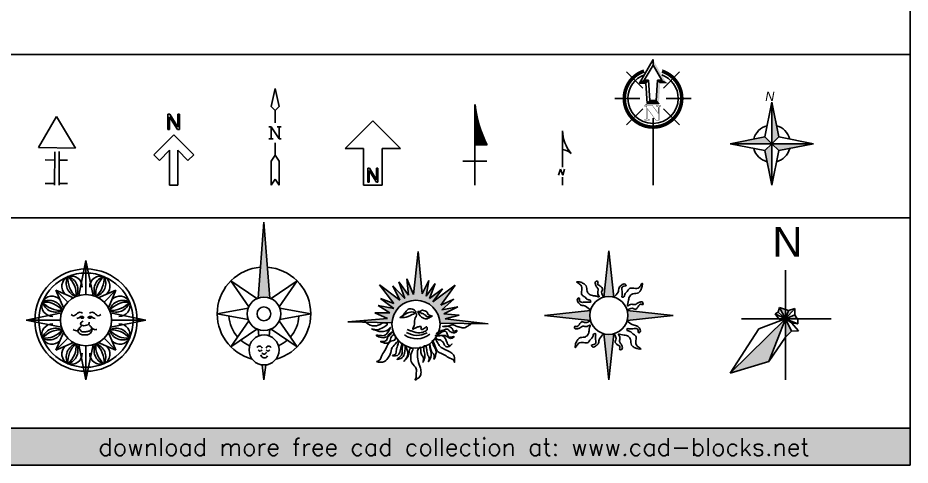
# Model space of a CAD drawing. Header units: millimetres. Extents: x -83831 to -20235, y 785757 to 814646.
# Drawn here: x -45075 to -20235, y 785757 to 798218 of the extents above; entities that cross this region are included whole.
import ezdxf
from ezdxf.enums import TextEntityAlignment as Align

# ---------------------------------------------------------------- set-up
doc = ezdxf.new("R2010")
doc.units = ezdxf.units.MM
doc.layers.add('www.cad-blocks.net', color=7, linetype='Continuous')
doc.styles.get("Standard").update_dxf_attribs({"font": 'arial.ttf'})
doc.styles.add('STYLE1', font='', dxfattribs={"width": 1.5, "height": 0.45})
doc.styles.get('STYLE1').set_extended_font_data('Brush Script MT', italic=True)

# ---------------------------------------------------------------- blocks, each defined once
blk = doc.blocks.new('A$C40D865EA')
at = {"lineweight": -3}
for p, q in [((5084, 19198), (0, 10503)), ((10338, 10333), (5084, 19198)), ((0, 10503), (10338, 10333)), ((4576, 9317), (4519, 0)), ((5818, 9430), (5818, 0)), ((1864, 7058), (4562, 7034)), ((5818, 7023), (8135, 7002)), ((1864, 508), (4522, 508)), ((5818, 508), (8135, 508))]:
    blk.add_line(p, q, dxfattribs=at)
blk = doc.blocks.new('A$C05C83275')
at = {"linetype": 'ByBlock'}
for p, q in [((4470, 19823), (3953, 19823)), ((3953, 19823), (3953, 15517)), ((4401, 15517), (4401, 19116)), ((4401, 19116), (6657, 15517)), ((6726, 16223), (4470, 19823)), ((7173, 19823), (6726, 19823)), ((6726, 19823), (6726, 16223)), ((7173, 15517), (7173, 19823)), ((3953, 15517), (4401, 15517)), ((6657, 15517), (7173, 15517)), ((5568, 14062), (0, 8494)), ((11137, 8494), (5568, 14062)), ((0, 8494), (1591, 6903)), ((1591, 6903), (4443, 9756)), ((4443, 9756), (4443, 0)), ((6693, 9756), (6693, 0)), ((6693, 9756), (9546, 6903)), ((9546, 6903), (11137, 8494)), ((4443, 0), (6693, 0))]:
    blk.add_line(p, q, dxfattribs=at)
blk = doc.blocks.new('A$C175A6F47')
at = {"linetype": 'ByBlock'}
for p, q in [((1687, 27000), (562, 21937)), ((1687, 27000), (2812, 21937)), ((562, 21937), (1687, 20812)), ((2812, 21937), (1687, 20812)), ((1687, 20812), (1687, 17437)), ((562, 16312), (0, 16312)), ((562, 12937), (562, 16312)), ((562, 16312), (2812, 12937)), ((2250, 16312), (3375, 16312)), ((2812, 12937), (2812, 16312)), ((0, 12937), (1125, 12937)), ((2812, 12937), (3375, 12937)), ((1687, 11812), (1687, 8437)), ((1687, 8437), (562, 6750)), ((1687, 8437), (2812, 6750)), ((562, 6750), (562, 0)), ((2812, 6750), (2812, 0)), ((562, 0), (1687, 1687)), ((2812, 0), (1687, 1687))]:
    blk.add_line(p, q, dxfattribs=at)
blk = doc.blocks.new('A$C70415684')
at = {"linetype": 'ByBlock'}
for p, q in [((7714, 18000), (0, 10286)), ((15429, 10286), (7714, 18000)), ((0, 10286), (5143, 10286)), ((5143, 10286), (5143, 0)), ((10286, 0), (10286, 10286)), ((10286, 10286), (15429, 10286)), ((6738, 4745), (6278, 4745)), ((6278, 4745), (6278, 918)), ((6676, 918), (6676, 4117)), ((6676, 4117), (8682, 918)), ((8743, 1546), (6738, 4745)), ((9141, 4745), (8743, 4745)), ((8743, 4745), (8743, 1546)), ((9141, 918), (9141, 4745)), ((5143, 0), (10286, 0)), ((6278, 918), (6676, 918)), ((8682, 918), (9141, 918))]:
    blk.add_line(p, q, dxfattribs=at)
blk = doc.blocks.new('A$C27C11662')
at = {"linetype": 'ByBlock'}
for p, q in [((3375, 22500), (3375, 0)), ((3433, 22365), (3448, 22365)), ((3433, 22185), (3469, 22185)), ((3433, 22005), (3491, 22005)), ((3433, 21825), (3514, 21825)), ((3433, 21645), (3538, 21645)), ((3433, 21465), (3563, 21465)), ((3433, 21285), (3589, 21285)), ((3433, 21105), (3616, 21105)), ((3433, 20925), (3644, 20925)), ((3433, 20745), (3673, 20745)), ((3433, 20565), (3703, 20565)), ((3433, 20385), (3735, 20385)), ((3433, 20205), (3767, 20205)), ((3433, 20025), (3800, 20025)), ((3433, 19845), (3835, 19845)), ((3433, 19665), (3870, 19665)), ((3433, 19485), (3906, 19485)), ((3433, 19305), (3944, 19305)), ((3433, 19125), (3983, 19125)), ((3433, 18945), (4022, 18945)), ((3433, 18765), (4063, 18765)), ((3433, 18585), (4105, 18585)), ((3433, 18405), (4148, 18405)), ((3433, 18225), (4192, 18225)), ((3433, 18045), (4237, 18045)), ((3433, 17865), (4284, 17865)), ((3433, 17685), (4331, 17685)), ((3433, 17505), (4380, 17505)), ((3433, 17325), (4429, 17325)), ((3433, 17145), (4480, 17145)), ((3433, 16965), (4532, 16965)), ((3433, 16785), (4585, 16785)), ((3433, 16605), (4639, 16605)), ((3433, 16425), (4694, 16425)), ((3433, 16245), (4751, 16245)), ((3433, 16065), (4808, 16065)), ((3433, 15885), (4867, 15885)), ((3433, 15705), (4927, 15705)), ((3433, 15525), (4988, 15525)), ((3433, 15345), (5051, 15345)), ((3433, 15165), (5114, 15165)), ((3433, 14985), (5179, 14985)), ((3433, 14805), (5245, 14805)), ((3433, 14625), (5312, 14625)), ((3433, 14445), (5380, 14445)), ((3433, 14265), (5450, 14265)), ((3433, 14085), (5521, 14085)), ((3433, 13905), (5593, 13905)), ((3433, 13725), (5666, 13725)), ((3433, 13545), (5741, 13545)), ((3433, 13365), (5817, 13365)), ((3433, 13185), (5894, 13185)), ((3433, 13005), (5973, 13005)), ((3433, 12825), (6052, 12825)), ((3433, 12645), (6133, 12645)), ((3433, 12465), (6216, 12465)), ((3433, 12285), (6300, 12285)), ((3433, 12105), (6385, 12105)), ((3433, 11925), (6471, 11925)), ((3433, 11745), (6559, 11745)), ((3433, 11565), (6649, 11565)), ((3433, 11385), (6739, 11385)), ((6808, 11250), (3433, 11250)), ((6750, 6750), (0, 6750))]:
    blk.add_line(p, q, dxfattribs=at)
blk.add_arc((35496, 25987), 32252, 186.20777, 207.19072, dxfattribs=at)
blk = doc.blocks.new('A$C1E8243FC')
at = {"linetype": 'ByBlock'}
for p, q in [((1125, 5063), (1125, 15188)), ((0, 2813), (562, 4500)), ((562, 4500), (1189, 2813)), ((1189, 2813), (1687, 4500)), ((1125, 2250), (1125, 0))]:
    blk.add_line(p, q, dxfattribs=at)
for centre, radius, start, end in [((11361, 15443), 10240, 181.42807, 219.83693), ((606, 5753), 4262, 47.25642, 81.77515)]:
    blk.add_arc(centre, radius, start, end, dxfattribs=at)
blk = doc.blocks.new('A$C28902BE3')
at = {"lineweight": -3}
for p, q in [((16637, 33274), (14645, 23483)), ((16637, 33274), (18630, 23483)), ((16637, 23768), (16637, 33274)), ((11595, 21679), (8297, 24977)), ((8297, 24977), (13205, 22887)), ((8297, 24977), (10387, 20069)), ((24977, 24977), (20069, 22887)), ((21679, 21679), (24977, 24977)), ((24977, 24977), (22887, 20069)), ((0, 16637), (9791, 18630)), ((33274, 16637), (23483, 18630)), ((0, 16637), (9791, 14645)), ((9507, 16637), (0, 16637)), ((33274, 16637), (23483, 14645)), ((23768, 16637), (33274, 16637)), ((8297, 8297), (10387, 13205)), ((24977, 8297), (22887, 13205)), ((11595, 11595), (8297, 8297)), ((8297, 8297), (13205, 10387)), ((24977, 8297), (20069, 10387)), ((21679, 11595), (24977, 8297)), ((16637, 0), (14645, 9791)), ((16637, 0), (18630, 9791)), ((16637, 9507), (16637, 0))]:
    blk.add_line(p, q, dxfattribs=at)
for radius in [14255, 13124, 7130]:
    blk.add_circle((16637, 16637), radius, dxfattribs=at)
for centre, radius, start, end in [((12938, 26066), 3003, 116.14149, 226.86292), ((14940, 26896), 3813, 150.6956, 254.3044), ((18084, 28198), 6493, 175.01646, 229.98354), ((12586, 25920), 3003, 358.13708, 108.85851), ((7440, 23789), 6493, 355.01646, 49.98354), ((10584, 25091), 3813, 330.6956, 74.3044), ((20689, 25920), 3003, 71.14149, 181.86292), ((22691, 25091), 3813, 105.6956, 209.3044), ((25835, 23789), 6493, 130.01646, 184.98354), ((18334, 26896), 3813, 285.6956, 29.3044), ((15191, 28198), 6493, 310.01646, 4.98354), ((20336, 26066), 3003, 313.13708, 63.85851), ((7208, 20336), 3003, 43.13708, 153.85851), ((26066, 20336), 3003, 26.14149, 136.86292), ((7354, 20689), 3003, 161.14149, 271.86292), ((6379, 18334), 3813, 15.6956, 119.3044), ((5077, 15191), 6493, 40.01646, 94.98354), ((8183, 22691), 3813, 195.6956, 299.3044), ((9485, 25835), 6493, 220.01646, 274.98354), ((26896, 18334), 3813, 60.6956, 164.3044), ((28198, 15191), 6493, 85.01646, 139.98354), ((23789, 25835), 6493, 265.01646, 319.98354), ((25091, 22691), 3813, 240.6956, 344.3044), ((25920, 20689), 3003, 268.13708, 18.85851), ((7354, 12586), 3003, 88.13708, 198.85851), ((25920, 12586), 3003, 341.14149, 91.86292), ((8183, 10584), 3813, 60.6956, 164.3044), ((9485, 7440), 6493, 85.01646, 139.98354), ((6379, 14940), 3813, 240.6956, 344.3044), ((5077, 18084), 6493, 265.01646, 319.98354), ((25091, 10584), 3813, 15.6956, 119.3044), ((23789, 7440), 6493, 40.01646, 94.98354), ((28198, 18084), 6493, 220.01646, 274.98354), ((26896, 14940), 3813, 195.6956, 299.3044), ((7208, 12938), 3003, 206.14149, 316.86292), ((14940, 6379), 3813, 105.6956, 209.3044), ((18084, 5077), 6493, 130.01646, 184.98354), ((10584, 8183), 3813, 285.6956, 29.3044), ((7440, 9485), 6493, 310.01646, 4.98354), ((22691, 8183), 3813, 150.6956, 254.3044), ((25835, 9485), 6493, 175.01646, 229.98354), ((18334, 6379), 3813, 330.6956, 74.3044), ((15191, 5077), 6493, 355.01646, 49.98354), ((26066, 12938), 3003, 223.13708, 333.85851), ((12938, 7208), 3003, 133.13708, 243.85851), ((20336, 7208), 3003, 296.14149, 46.86292), ((12586, 7354), 3003, 251.14149, 1.86292), ((20689, 7354), 3003, 178.13708, 288.85851)]:
    blk.add_arc(centre, radius, start, end, dxfattribs=at)
for points in [[(12502, 18167), (13193, 17867), (14301, 18545), (14940, 18819), (15657, 18558)], [(14105, 17086), (14666, 17268), (15005, 17529), (15448, 17685), (15879, 17607), (16035, 17372), (15813, 17177), (15344, 17216), (15070, 17424), (14939, 17493)], [(19169, 17086), (18608, 17268), (18269, 17529), (17826, 17685), (17396, 17607), (17239, 17372), (17461, 17177), (17930, 17216), (18204, 17424), (18336, 17493)], [(20772, 18167), (20081, 17867), (18973, 18545), (18334, 18819), (17617, 18558)], [(15860, 16357), (15268, 15960), (15177, 15448), (15419, 15236), (16807, 15206), (17441, 15568), (17531, 16111)], [(13064, 13999), (14272, 13788), (14785, 14120), (15268, 13607), (16626, 13426), (17531, 13607), (18044, 14030), (18256, 14331), (18769, 14090), (19704, 14030)]]:
    blk.add_spline(points, degree=3, dxfattribs=at)
blk.add_open_spline([(15404, 15244), (15320, 15070), (15102, 14671), (14619, 14245), (14273, 13589), (14671, 13090), (15225, 12620), (16119, 12502), (17091, 12502), (17876, 12950), (18304, 13625), (18382, 14457), (17858, 14964), (17527, 15307), (17385, 15440), (17357, 15465)], degree=3, knots=[116.9293751, 116.9293751, 116.9293751, 116.9293751, 327.56845, 618.7672223, 843.370536, 1037.4197576, 1250.5418741, 1648.928576, 1982.5631121, 2315.6086936, 2589.5883583, 2844.9410381, 3162.2221439, 3334.8070303, 3377.1539566, 3377.1539566, 3377.1539566, 3377.1539566], dxfattribs=at)
blk = doc.blocks.new('A$C6B3D6A31')
at = {"lineweight": -3}
blk.add_hatch(color=256, dxfattribs=at).paths.add_polyline_path([(13022, 43921), (11408, 22779, -0.1780561), (14637, 22779)])
for p, q in [((13022, 43921), (11408, 22779)), ((13022, 43921), (14637, 22779)), ((3814, 27598), (11060, 22635)), ((3814, 27598), (8777, 20352)), ((22231, 27598), (14985, 22635)), ((22231, 27598), (17268, 20352)), ((0, 18389), (8633, 20004)), ((26045, 18389), (17412, 20004)), ((0, 18389), (8633, 16775)), ((26045, 18389), (17412, 16775)), ((3814, 9181), (8777, 16427)), ((22231, 9181), (17268, 16427)), ((3814, 9181), (11060, 14144)), ((11610, 12251), (11408, 14000)), ((14437, 12266), (14637, 14000)), ((22231, 9181), (14985, 14144)), ((13022, 0), (12540, 4180)), ((13022, 0), (13504, 4175))]:
    blk.add_line(p, q, dxfattribs=at)
for centre, radius in [((13022, 18389), 4677), ((13022, 18389), 1917), ((13044, 8327), 4178)]:
    blk.add_circle(centre, radius, dxfattribs=at)
for centre, radius, start, end in [((13022, 18389), 13022, 94.21822, 255.32586), ((13022, 18389), 13022, 284.91631, 85.78178), ((13022, 18389), 9760, 183.60434, 221.39566), ((13022, 18389), 9760, 318.60434, 356.39566), ((13022, 18389), 9760, 228.60434, 245.85073), ((13022, 18389), 9760, 294.39145, 311.39566), ((11764, 8651), 750, 15.91037, 154.46663), ((11946, 8577), 543, 197.55759, 333.91024), ((13038, 7844), 666, 211.24076, 345.60609), ((14324, 8651), 750, 25.53337, 164.08963), ((14141, 8577), 543, 206.08976, 342.44241), ((13157, 7101), 984, 188.33638, 334.24807)]:
    blk.add_arc(centre, radius, start, end, dxfattribs=at)
blk = doc.blocks.new('A$C26BB5757')
at = {"lineweight": -3}
blk.add_hatch(color=256, dxfattribs=at).paths.add_polyline_path([(19526, 35732), (18221, 23771), (16426, 28175), (16861, 23554), (14196, 27305), (15828, 22684), (12510, 26163), (14413, 22249), (8757, 26490), (12727, 21270), (9083, 22630), (12782, 19911), (8376, 20727), (11640, 18715), (7506, 18715), (11041, 17139), (0, 16160), (12249, 15881, -0.9534399), (25612, 15772), (38998, 15616), (27032, 17030), (30948, 18063), (26651, 18389), (30567, 20346), (26107, 19531), (29425, 22467), (25890, 20835), (29860, 26381), (23660, 21760), (26325, 25402), (22735, 22630), (24312, 26870), (21756, 23336), (22463, 27686), (20614, 23934)])
for p, q in [((19526, 35732), (18221, 23771)), ((20614, 23934), (19526, 35732)), ((16426, 28175), (16861, 23554)), ((18221, 23771), (16426, 28175)), ((22463, 27686), (20614, 23934)), ((21756, 23336), (22463, 27686)), ((8757, 26490), (12727, 21270)), ((14413, 22249), (8757, 26490)), ((15828, 22684), (12510, 26163)), ((12510, 26163), (14413, 22249)), ((14196, 27305), (15828, 22684)), ((16861, 23554), (14196, 27305)), ((24312, 26870), (21756, 23336)), ((22735, 22630), (24312, 26870)), ((26325, 25402), (22735, 22630)), ((29860, 26381), (23660, 21760)), ((23660, 21760), (26325, 25402)), ((25890, 20835), (29860, 26381)), ((9083, 22630), (12782, 19911)), ((12727, 21270), (9083, 22630)), ((29425, 22467), (25890, 20835)), ((26107, 19531), (29425, 22467)), ((8376, 20727), (11640, 18715)), ((12782, 19911), (8376, 20727)), ((30567, 20346), (26107, 19531)), ((26651, 18389), (30567, 20346)), ((7506, 18715), (11041, 17139)), ((11640, 18715), (7506, 18715)), ((30948, 18063), (26651, 18389)), ((27032, 17030), (30948, 18063)), ((11041, 17139), (0, 16160)), ((0, 16160), (12249, 15881)), ((25612, 15772), (38998, 15616)), ((38998, 15616), (27032, 17030))]:
    blk.add_line(p, q, dxfattribs=at)
blk.add_circle((18928, 15508), 6690, dxfattribs=at)
for centre, radius, start, end in [((19165, 17276), 5838, 234.51124, 308.40024), ((19238, 18180), 5776, 238.86656, 298.77207)]:
    blk.add_arc(centre, radius, start, end, dxfattribs=at)
for points, start_tangent, end_tangent in [([(18867, 19000), (17916, 19713), (16727, 19653), (16013, 18881), (15597, 18405), (15300, 17871), (14943, 17395), (14468, 17395), (15776, 17395), (16965, 17752), (18213, 18346), (18867, 19000)], (-0.4816061, 0.8763878), (-0.4816061, 0.8763878)), ([(19462, 19000), (20472, 17514), (21899, 16979), (22850, 17455), (23445, 17752), (22672, 17989), (22018, 18821), (21067, 19356), (20413, 19356), (20116, 19000), (19462, 19000)], (0.2173035, -0.9761041), (0.2173035, -0.9761041))]:
    blk.add_spline(points, degree=3, dxfattribs=dict(at, start_tangent=start_tangent, end_tangent=end_tangent))
for points in [[(14646, 17514), (16667, 18643), (18213, 18881), (19045, 18405), (18570, 16860), (18391, 15078), (18035, 14127), (19045, 14602), (19878, 14840), (20294, 14899), (20353, 14127), (21067, 14246), (21542, 14602), (21899, 14780), (22077, 14186), (21542, 13592), (20353, 13176), (19105, 13176), (18094, 13473), (17143, 13770), (16430, 14067)], [(19462, 19000), (20532, 18524), (21423, 18108), (21840, 17692), (22553, 17573), (23385, 17692)]]:
    blk.add_spline(points, degree=3, dxfattribs=at)
blk.add_open_spline([(4434, 16553), (5172, 15857), (6495, 14718), (8772, 15229), (9925, 16108), (11663, 15473), (9148, 14344), (8131, 13765), (5637, 14508), (8550, 13432), (10001, 13406), (11115, 13771), (12199, 15248), (10807, 12378), (9564, 12224), (7177, 12613), (9192, 11620), (10468, 11804), (11609, 12231), (12683, 13802), (10971, 12454), (11049, 11412), (10356, 10465), (8425, 10944), (10358, 10015), (11841, 10457), (11799, 11907), (13057, 12933), (13547, 10897), (11213, 11005), (10782, 8603), (9502, 7235), (9176, 5936), (8678, 5376), (7417, 4981), (10165, 4703), (10957, 5887), (11982, 7283), (12071, 9171), (13264, 9928), (14408, 11664), (13735, 9198), (13367, 8280), (13348, 6859), (11970, 6876), (13961, 6354), (14655, 8089), (14676, 9217), (15298, 10722), (15039, 8566), (15174, 7499), (14689, 6429), (13193, 5549), (15144, 5946), (15621, 7010), (15933, 8117), (15831, 10349), (16639, 7965), (16724, 6716), (16206, 5873), (15176, 4747), (16807, 6483), (16976, 7397), (17200, 9042), (18330, 8674), (17529, 7582), (17397, 6372), (17611, 4469), (19338, 3401), (18903, 1749), (19116, 790), (18309, -348), (19985, 682), (20444, 1752), (20145, 3519), (19412, 5200), (19362, 7067), (19283, 8276), (20234, 9585), (20208, 7798), (20464, 6904), (21233, 6132), (20658, 4243), (21402, 6111), (21511, 6973), (21082, 8029), (21124, 8706), (21110, 9678), (21902, 9248), (21900, 8197), (22052, 6980), (22811, 6062), (22052, 4444), (23368, 6535), (23060, 7842), (22760, 8910), (22769, 10616), (22968, 8203), (23618, 7423), (24194, 6721), (23672, 5045), (24593, 7138), (24532, 8423), (23772, 9357), (23173, 11862), (24436, 9105), (24819, 7834), (26072, 7339), (27318, 6674), (28478, 5916), (29543, 5614), (29672, 4375), (29749, 6541), (29022, 7491), (27328, 8250), (25647, 9075), (25061, 10224), (24086, 11735), (25150, 11119), (25926, 11181), (26568, 10382), (26978, 9412), (28114, 8892), (29312, 10460), (28603, 9471), (27836, 9632), (27524, 10517), (27159, 11527), (26246, 12638), (23181, 12237), (25969, 12263), (27243, 12448), (28003, 11682), (28880, 11478), (30137, 12427), (28078, 11539), (27629, 12612), (27448, 13606), (26326, 13500), (25617, 12888), (23860, 12738), (25825, 13650), (26813, 13969), (27767, 14279), (28366, 13391), (29284, 13013), (30183, 13195), (30440, 14093), (29276, 13208), (29199, 14105), (28759, 14528), (28016, 15030), (27268, 14864), (25700, 14901), (28087, 14907), (29026, 15540), (30135, 14931), (31172, 14680), (32262, 14308), (33183, 14933), (33926, 15295), (34469, 15785), (34708, 16007), (34818, 16110)], degree=3, knots=[109.9173906, 109.9173906, 109.9173906, 109.9173906, 1153.5864698, 1944.6686558, 2436.4346568, 2729.0296396, 3447.5067444, 4099.7596348, 4507.6585549, 5324.7894142, 5745.4788258, 6374.9749921, 6568.6138738, 7339.6840756, 7891.1036978, 8416.7296971, 8839.4764242, 9427.7074695, 9982.6814219, 10285.5771354, 10821.0828588, 11147.0884802, 11533.2379441, 11953.4029272, 12386.471149, 12906.1735066, 13526.6738305, 13800.5542109, 14259.2002034, 14766.8503538, 15693.0809054, 16474.6684023, 16860.7593141, 17098.3897552, 17333.2489959, 17903.9593592, 18609.7422116, 19052.7738827, 19776.8944422, 20446.6946755, 20774.7713193, 21351.3999383, 21937.1411427, 22350.8081718, 22565.0475199, 22865.8341814, 23593.7226819, 24195.0617215, 24401.8951861, 24905.8777732, 25410.2981353, 25900.1366746, 26228.2384934, 26615.6036568, 27153.5372318, 27540.7526241, 28046.4836156, 28631.4879385, 29114.9279721, 29576.0060481, 29799.2727822, 30320.9764788, 30859.2584811, 31357.1245201, 31536.6095309, 31802.2429878, 32449.1577706, 33029.9808057, 33765.0685204, 34332.0489309, 34668.693538, 34922.4473241, 35354.9900931, 35834.355065, 36383.9618095, 37194.5728458, 37890.4091056, 38356.6723915, 38655.1793355, 39083.4892271, 39521.9825815, 39832.0628983, 40275.044891, 40680.6311115, 41123.6129954, 41429.3769554, 41828.9159411, 42022.5235839, 42182.5070151, 42534.5324437, 43135.8715194, 43494.7261736, 43820.7319451, 44347.0238649, 44893.0050375, 45490.2937867, 45679.2873662, 46346.6686545, 46667.2464005, 46995.9651579, 47313.7442185, 47898.7485415, 48234.7370058, 48883.0484123, 49315.970498, 50161.2473386, 50536.9259903, 50922.5465564, 51514.463297, 52134.7699642, 52466.8936006, 52640.0624478, 53102.0465589, 53628.3385612, 54201.6966758, 55070.0736276, 55495.330202, 55908.9972311, 56194.7298033, 56364.1026737, 56795.0701173, 57144.6114093, 57552.5104978, 57969.4359436, 58177.3626597, 58409.4053775, 58701.1683552, 59134.1073823, 59610.3083218, 60282.5722259, 60975.8444739, 61290.9680822, 61817.3817501, 61986.7546205, 62307.3940444, 62813.3382297, 63099.0015472, 63474.680122, 63747.7873868, 64114.6555069, 64639.8616928, 65397.2890028, 65683.021575, 66000.931563, 66329.033514, 66715.2414843, 67082.1096044, 67168.6939958, 67531.3479861, 67691.2843469, 67930.7514726, 68222.5758186, 68600.7242862, 68852.8232073, 69444.4180757, 69877.5033547, 70256.2169286, 70674.7871892, 71120.4355689, 71402.266669, 71845.3847044, 72039.0361323, 72204.4643929, 72204.4643929, 72204.4643929, 72204.4643929], dxfattribs=at)
blk = doc.blocks.new('A$C4AB02E33')
at = {"lineweight": -3}
for points in [[(17952, 35905), (16537, 23054, -0.0677753), (17952, 23247, -0.0677753), (19368, 23054)], [(0, 17952), (12851, 16537, -0.0677753), (12658, 17952, -0.0677753), (12851, 19368)], [(35905, 17952), (23054, 19368, -0.0677753), (23247, 17952, -0.0677753), (23054, 16537)], [(17952, 0), (19368, 12851, -0.0677753), (17952, 12658, -0.0677753), (16537, 12851)]]:
    blk.add_hatch(color=256, dxfattribs=at).paths.add_polyline_path(points)
for p, q in [((17952, 35905), (16537, 23054)), ((17952, 35905), (19368, 23054)), ((0, 17952), (12851, 19368)), ((0, 17952), (12851, 16537)), ((35905, 17952), (23054, 19368)), ((35905, 17952), (23054, 16537)), ((17952, 0), (16537, 12851)), ((17952, 0), (19368, 12851))]:
    blk.add_line(p, q, dxfattribs=at)
blk.add_circle((17952, 17952), 5294, dxfattribs=at)
for points in [[(16537, 23054), (15998, 24103), (15980, 24708), (16211, 25170), (15998, 25721), (15322, 26254), (14843, 26734), (14914, 27428), (14398, 27463), (14221, 26681), (14541, 25934), (14949, 25241), (14896, 23961), (15234, 23143), (14594, 23285), (13705, 23428), (12479, 23854), (11928, 24672), (11839, 25454), (11626, 26201), (10880, 26841), (9778, 27268), (9014, 27303), (9582, 26823), (10187, 26361), (10400, 24957), (10435, 23694), (11253, 23090), (12088, 22396), (12852, 22059), (12870, 21685), (12355, 21650), (10862, 21614), (9920, 21863), (9565, 22823), (9227, 22521), (9547, 21436), (10222, 20832), (10897, 20690), (11466, 20512), (12851, 19368)], [(23054, 19368), (24103, 19907), (24708, 19925), (25170, 19694), (25721, 19907), (26254, 20582), (26734, 21062), (27428, 20991), (27463, 21506), (26681, 21684), (25934, 21364), (25241, 20955), (23961, 21009), (23143, 20671), (23285, 21311), (23428, 22199), (23854, 23426), (24672, 23977), (25454, 24065), (26201, 24279), (26841, 25025), (27268, 26127), (27303, 26891), (26823, 26322), (26361, 25718), (24957, 25505), (23694, 25469), (23090, 24652), (22396, 23817), (22059, 23053), (21685, 23035), (21650, 23550), (21614, 25043), (21863, 25985), (22823, 26340), (22521, 26678), (21436, 26358), (20832, 25683), (20690, 25007), (20512, 24439), (19368, 23054)], [(12851, 16537), (11802, 15998), (11197, 15980), (10735, 16211), (10184, 15998), (9650, 15322), (9170, 14843), (8477, 14914), (8441, 14398), (9224, 14221), (9970, 14541), (10664, 14949), (11944, 14896), (12762, 15234), (12619, 14594), (12477, 13705), (12051, 12479), (11233, 11928), (10450, 11839), (9704, 11626), (9064, 10880), (8637, 9778), (8601, 9014), (9081, 9582), (9544, 10187), (10948, 10400), (12211, 10435), (12815, 11253), (13508, 12088), (13846, 12852), (14220, 12870), (14255, 12355), (14291, 10862), (14042, 9920), (13082, 9565), (13384, 9227), (14468, 9547), (15073, 10222), (15215, 10897), (15393, 11466), (16537, 12851)], [(19368, 12851), (19907, 11802), (19925, 11197), (19694, 10735), (19907, 10184), (20582, 9650), (21062, 9170), (20991, 8477), (21506, 8441), (21684, 9224), (21364, 9970), (20955, 10664), (21009, 11944), (20671, 12762), (21311, 12619), (22199, 12477), (23426, 12051), (23977, 11233), (24065, 10450), (24279, 9704), (25025, 9064), (26127, 8637), (26891, 8601), (26322, 9081), (25718, 9544), (25505, 10948), (25469, 12211), (24652, 12815), (23817, 13508), (23053, 13846), (23035, 14220), (23550, 14255), (25043, 14291), (25985, 14042), (26340, 13082), (26678, 13384), (26358, 14468), (25683, 15073), (25007, 15215), (24439, 15393), (23054, 16537)]]:
    blk.add_spline(points, degree=3, dxfattribs=at)
blk = doc.blocks.new('A$C402C18DC')
at = {"lineweight": -3}
h = blk.add_hatch(color=256, dxfattribs=at)
h.paths.add_polyline_path([(17960, 19858), (16273, 19343), (15415, 17009)])
h.paths.add_polyline_path([(15415, 17009), (18812, 17009), (18813, 17030), (18485, 17262), (18023, 18140)])
h.paths.add_polyline_path([(15415, 17009), (17077, 15855), (18788, 15595)])
h.paths.add_polyline_path([(15415, 11848), (15437, 11879), (17023, 13580), (15415, 17009)])
h.paths.add_polyline_path([(15415, 19609), (13711, 20139), (15415, 17009)])
h.paths.add_polyline_path([(15415, 17009), (14521, 17877), (14124, 17514)])
for points in [[(18812, 17009), (18813, 17030), (18485, 17262), (18023, 18140), (15415, 17009)], [(0, 1901), (10710, 5103), (15415, 17009)]]:
    blk.add_hatch(color=256, dxfattribs=at).paths.add_polyline_path(points)
for p, q in [((15415, 30517), (15415, 0)), ((13711, 20139), (13383, 18874)), ((15415, 17009), (13711, 20139)), ((16273, 19343), (13711, 20139)), ((13383, 18874), (12477, 18374)), ((15415, 17009), (12477, 18374)), ((12477, 18374), (13565, 17002)), ((13383, 18874), (15415, 17009)), ((15415, 17009), (17960, 19858)), ((16273, 19343), (15415, 17009)), ((15415, 17009), (18023, 18140)), ((17960, 19858), (16273, 19343)), ((18023, 18140), (17960, 19858)), ((18485, 17262), (18023, 18140)), ((0, 1901), (15415, 17009)), ((3103, 17009), (28127, 17009)), ((14078, 16504), (8008, 14208)), ((10710, 5103), (15415, 17009)), ((13565, 17002), (14094, 16488)), ((14078, 16504), (15415, 17009)), ((18788, 15595), (15415, 17009)), ((17077, 15855), (15415, 17009)), ((17023, 13580), (15415, 17009)), ((17077, 15855), (18788, 15595)), ((18976, 13705), (17077, 15855)), ((18813, 17030), (18485, 17262)), ((18788, 15595), (18813, 17030)), ((8008, 14208), (0, 1901)), ((15437, 11879), (17023, 13580)), ((17023, 13580), (18976, 13705)), ((10710, 5103), (15437, 11879)), ((0, 1901), (10710, 5103))]:
    blk.add_line(p, q, dxfattribs=at)
blk.add_text('N', height=8261, dxfattribs=at).set_placement((11757, 34333), (20091, 34333), align=Align.ALIGNED)
blk = doc.blocks.new('A$C488B6066')
h = blk.add_hatch(color=256)
h.paths.add_polyline_path([(11576, 11576), (13505, 13505), (11576, 23151)])
h.paths.add_polyline_path([(11576, 11576), (13505, 9646), (23151, 11576)])
h.paths.add_polyline_path([(11576, 11576), (9646, 9646), (11576, 0)])
h.paths.add_polyline_path([(11576, 11576), (9646, 13505), (0, 11576)])
for p, q in [((9646, 13505), (11576, 23151)), ((11576, 23151), (13505, 13505)), ((11576, 0), (11576, 23151)), ((0, 11576), (9646, 13505)), ((11576, 11576), (9646, 13505)), ((11576, 11576), (13505, 13505)), ((13505, 13505), (23151, 11576)), ((9646, 9646), (0, 11576)), ((0, 11576), (23151, 11576)), ((9646, 9646), (11576, 11576)), ((13505, 9646), (11576, 11576)), ((13505, 9646), (23151, 11576)), ((11576, 0), (9646, 9646)), ((13505, 9646), (11576, 0))]:
    blk.add_line(p, q)
for start, end in [(104.67481, 165.32519), (14.67481, 75.32519), (194.67481, 255.32519), (284.67481, 345.32519)]:
    blk.add_arc((11576, 11576), 5181, start, end)
at = {"style": 'STYLE1'}
blk.add_text('N', height=2642, dxfattribs=at).set_placement((9759, 23469))
blk = doc.blocks.new('A$C1F3C2A3A')
at = {"linetype": 'Continuous'}
h = blk.add_hatch(dxfattribs=at)
h.set_pattern_fill('LINE', color=256, scale=30, angle=90, style=0)
h.set_pattern_definition([(90, (-101699.04, 24768.79), (-95.25, 3e-14), [])])
h.paths.add_polyline_path([(9745, 23578), (8995, 22828), (12245, 22828), (11495, 23578)])
for p, q in [((10620, 35008), (10620, 33497)), ((7747, 27085), (3252, 31580)), ((13493, 27085), (17987, 31580)), ((8222, 29243), (6897, 28493)), ((6952, 28493), (6952, 28525)), ((7032, 28493), (7032, 28571)), ((7111, 28493), (7111, 28617)), ((7190, 28493), (7190, 28663)), ((7270, 28493), (7270, 28709)), ((7349, 28493), (7349, 28755)), ((7429, 28493), (7429, 28801)), ((7508, 28493), (7508, 28848)), ((7587, 28493), (7587, 28894)), ((7667, 28493), (7667, 28940)), ((7746, 28493), (7746, 28986)), ((7825, 28493), (7825, 29032)), ((7905, 28493), (7905, 29078)), ((7984, 28493), (7984, 29124)), ((8064, 28493), (8064, 29170)), ((8143, 28493), (8143, 29216)), ((8222, 28493), (8222, 29243)), ((8302, 28493), (8302, 29243)), ((8381, 28493), (8381, 29243)), ((8460, 28493), (8460, 29243)), ((9370, 29243), (8540, 28493)), ((8540, 28493), (8540, 29243)), ((8619, 28493), (8619, 29243)), ((8699, 28571), (8699, 29243)), ((8778, 28651), (8778, 29243)), ((8857, 28730), (8857, 29243)), ((8937, 28810), (8937, 29243)), ((9016, 28889), (9016, 29243)), ((9095, 28968), (9095, 29243)), ((9175, 29048), (9175, 29243)), ((9254, 29127), (9254, 29243)), ((9334, 29206), (9334, 29243)), ((11874, 29239), (11874, 29243)), ((11953, 29160), (11953, 29243)), ((12032, 29080), (12032, 29243)), ((12112, 29001), (12112, 29243)), ((12191, 28922), (12191, 29243)), ((12270, 28842), (12270, 29243)), ((12350, 28763), (12350, 29243)), ((12429, 28684), (12429, 29243)), ((12509, 28604), (12509, 29243)), ((12588, 28525), (12588, 29243)), ((12667, 28493), (12667, 29243)), ((12747, 28493), (12747, 29243)), ((12826, 28493), (12826, 29243)), ((12905, 28493), (12905, 29243)), ((12985, 28493), (12985, 29243)), ((13064, 28493), (13064, 29235)), ((13144, 28493), (13144, 29189)), ((13223, 28493), (13223, 29143)), ((13302, 28493), (13302, 29097)), ((13382, 28493), (13382, 29051)), ((13461, 28493), (13461, 29005)), ((13540, 28493), (13540, 28959)), ((13620, 28493), (13620, 28913)), ((13699, 28493), (13699, 28866)), ((13779, 28493), (13779, 28820)), ((13858, 28493), (13858, 28774)), ((13937, 28493), (13937, 28728)), ((14017, 28493), (14017, 28682)), ((14096, 28493), (14096, 28636)), ((14175, 28493), (14175, 28590)), ((14255, 28493), (14255, 28544)), ((14334, 28493), (14334, 28498)), ((6958, 24212), (0, 24212)), ((8699, 22453), (8699, 22532)), ((9745, 23578), (8995, 22828)), ((10620, 22828), (12245, 22828)), ((14282, 24212), (21240, 24212)), ((7747, 21339), (3252, 16844)), ((13493, 21339), (17987, 16844)), ((10620, 18719), (10620, 6386)), ((10620, 16212), (10620, 0))]:
    blk.add_line(p, q)
for points in [[(10620, 35008), (6897, 28493), (8620, 28493), (8995, 22828), (10620, 22828)], [(9745, 23578), (8995, 22828), (12245, 22828), (11495, 23578), (9745, 23578)]]:
    blk.add_lwpolyline(points)
at = {"const_width": 1000}
for points in [[(8131, 31815, 0.3242997), (2620, 24212)], [(13109, 31815, -0.3242997), (18620, 24212)], [(2620, 24212, 0.4142136), (10620, 16212, 0.4142136)], [(10620, 16212, 0.4142136), (18620, 24212, 1)]]:
    blk.add_lwpolyline(points, format="xyb", dxfattribs=at)
blk.add_lwpolyline([(9370, 29243), (9745, 23578), (11495, 23578), (11870, 29243), (13051, 29243), (10620, 33497), (8189, 29243)], close=True)
at = {"const_width": 100}
blk.add_lwpolyline([(9071, 18779), (9071, 18711), (9076, 18642), (9086, 18585), (9097, 18538), (9113, 18490), (9128, 18454), (9149, 18428), (9170, 18407), (9196, 18391), (9233, 18380), (9275, 18365), (9327, 18354), (9390, 18344), (9458, 18333), (9537, 18328), (9621, 18328), (9621, 18171), (8284, 18171), (8284, 18328), (8321, 18328), (8395, 18328), (8463, 18333), (8526, 18344), (8583, 18354), (8630, 18365), (8672, 18380), (8709, 18391), (8735, 18407), (8761, 18428), (8788, 18454), (8809, 18490), (8824, 18532), (8840, 18585), (8850, 18637), (8856, 18700), (8856, 18763), (8856, 22049), (8284, 22049), (8284, 22206), (10465, 22206), (12058, 20000), (12058, 21572), (12058, 21645), (12052, 21708), (12042, 21766), (12032, 21818), (12021, 21865), (12000, 21902), (11984, 21928), (11963, 21949), (11932, 21970), (11890, 21991), (11843, 22007), (11790, 22023), (11728, 22033), (11659, 22044), (11586, 22049), (11507, 22049), (11492, 22049), (11492, 22206), (12828, 22206), (12828, 22049), (12786, 22049), (12713, 22049), (12650, 22044), (12587, 22033), (12529, 22023), (12482, 22012), (12440, 21996), (12404, 21981), (12377, 21965), (12356, 21939), (12335, 21907), (12320, 21865), (12304, 21823), (12294, 21771), (12283, 21708), (12278, 21645), (12278, 21572), (12278, 18171), (11371, 18171), (9071, 21378), (9071, 18779), (9071, 18779)], dxfattribs=at)
for start, end in [(110.18139, 180), (0, 69.81861), (180, 270), (270, 0)]:
    blk.add_arc((10620, 24212), 7000, start, end)
for points in [[(10620, 35008), (10620, 33497), (14343, 28493), (13051, 29243)], [(11870, 29243), (12620, 28493), (11495, 23578), (12245, 22828)]]:
    blk.add_solid(points)
blk = doc.blocks.new('FORMAR')
at = {"layer": 'www.cad-blocks.net', "true_color": 0x546d8e}
h = blk.add_hatch(color=155, dxfattribs=at)
h.set_gradient(color1=(68, 68, 68), color2=(84, 109, 142), tint=1)
h.paths.add_polyline_path([(-77865, 786791), (-77865, 785757), (-20235, 785757), (-20235, 786791)])
at = {"layer": 'www.cad-blocks.net', "color": 155, "true_color": 0x546d8e}
for p, q in [((-20235, 814646), (-20235, 785757)), ((-77865, 797192), (-20235, 797192)), ((-77865, 792650), (-20235, 792650)), ((-77865, 786791), (-20235, 786791)), ((-77865, 785757), (-20235, 785757))]:
    blk.add_line(p, q, dxfattribs=at)
at = {"layer": 'www.cad-blocks.net', "insert": (-42833, 786509), "char_height": 491.4, "attachment_point": 1}
blk.add_mtext_dynamic_manual_height_columns('{\\Fsimplex|c0;\\C255;\\c16777215;download more free cad collection at: www.cad-blocks.net}', width=45138.16, gutter_width=12.5, heights=[0], dxfattribs=at)

msp = doc.modelspace()

# ---------------------------------------------------------------- block references
at = {"xscale": 0.1, "yscale": 0.1, "zscale": 0.1}
for name, p in [('A$C1F3C2A3A', (-28455, 793553)), ('A$C175A6F47', (-38084, 793553)), ('A$C488B6066', (-25245, 793553)), ('A$C27C11662', (-32691, 793553)), ('A$C40D865EA', (-44504, 793553)), ('A$C05C83275', (-41294, 793553)), ('A$C70415684', (-35964, 793553)), ('A$C1E8243FC', (-30026, 793553)), ('A$C6B3D6A31', (-39526, 788133)), ('A$C402C18DC', (-25245, 788133)), ('A$C26BB5757', (-35885, 788133)), ('A$C4AB02E33', (-30419, 788133)), ('A$C28902BE3', (-44843, 788133))]:
    msp.add_blockref(name, p, dxfattribs=at)
at = {"layer": 'www.cad-blocks.net'}
msp.add_blockref('FORMAR', (0, 0), dxfattribs=at)

doc.saveas('drawing.dxf')
